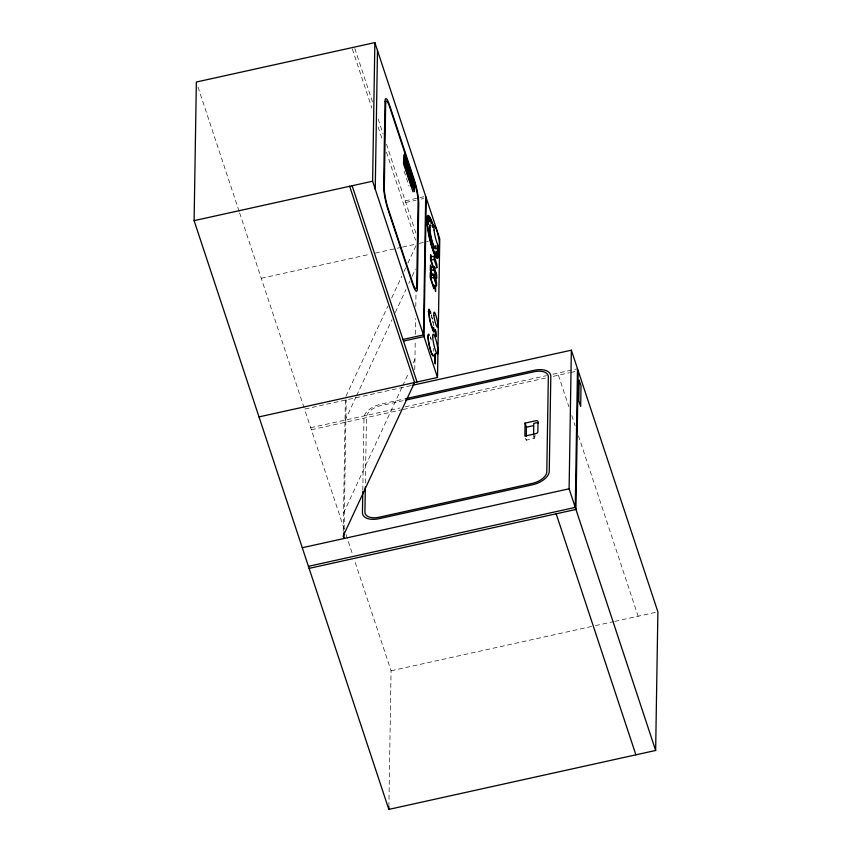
<?xml version="1.0" encoding="UTF-8"?>
<svg xmlns="http://www.w3.org/2000/svg" width="852" height="852" viewBox="0 0 852 852"><rect width="100%" height="100%" fill="white"/><g stroke="black" fill="none" stroke-linecap="round" stroke-linejoin="round"><path stroke-width="0.64" stroke-dasharray="4.26 3.19" d="M343.239 530.977L345.38 398.779M344.101 529.284L346.2 399.907M362.803 490.156L363.985 417.682A17.445 9.447 -18.3 0 1 380.972 404.136L404.338 398.97M365.391 482.999L366.456 417.182A14.963 8.105 -18.3 0 1 381.025 405.563L403.071 400.685M388.863 806.759L391.068 670.79L354.336 559.743M414.764 369.704L415.233 340.949M415.339 334.357L415.595 318.51M415.787 306.624L416 293.429M534.289 435.819L534.247 438.418L526.216 440.196L526.259 437.598M431.644 316.028L431.762 314.878M345.955 396.297L387.798 306.315M391.707 297.912L401.739 276.314M403.976 271.522L405.648 267.922M407.884 263.119L416.245 245.12M345.028 420.6L356.04 396.904M356.605 395.701L391.952 319.681M395.317 312.439L405.978 289.51M408.779 283.482L409.908 281.064M412.144 276.24L415.51 268.998M343.526 513L402.069 387.106M402.623 385.903L408.779 372.665M413.252 363.048L414.935 359.438M405.211 200.859L424.413 196.61M405.754 202.488L416 200.231M421.122 199.102L423.678 198.537M261.255 278.284L370.141 254.226M375.327 253.087L396.063 248.507M397.362 248.22L401.249 247.357M402.549 247.069L416.809 243.928M419.28 243.374L428.236 241.393M410.898 385.615L304.526 409.12L344.325 529.454M310.682 427.725L400.057 407.98M405.232 406.841L546.42 375.657M552.905 374.22L577.507 368.788M311.353 429.77L401.899 409.769M403.198 409.482L546.782 377.766M553.246 376.339L569.541 372.739M570.776 372.473L575.718 371.376M391.068 670.79L594.153 625.932M595.442 625.645L613.557 621.64M614.846 621.353L655.422 612.396M558.422 375.2L568.859 406.745M571.777 415.574L575.111 425.67M578.455 435.766L638.127 616.209M534.247 438.418L533.565 436.373L536.036 435.83A2.567 1.385 -18.3 0 0 537.271 435.361M525.535 438.152L526.216 440.196M404.114 171.103L409.067 186.098M354.794 48.383L372.707 102.57M378.128 118.95L383.123 134.073M386.457 144.148L416.404 234.705M352.313 48.926L371.877 108.055M378.118 126.927L382.271 139.504M386.435 152.082L415.552 240.147M198.015 87.064L239.21 211.605M239.625 212.862L304.111 407.863M345.997 534.502L352.675 554.695M431.304 314.984A9.223 1.438 77.5 0 1 432.528 319.276M433.04 321.63A9.223 1.438 77.5 0 1 433.689 325.954M431.708 317.157A7.689 1.203 77.5 0 1 432.209 318.999M432.656 320.959A7.689 1.203 77.5 0 1 433.008 322.887M430.367 336.87A11.268 1.757 77.5 0 1 431.144 339.053M433.359 348.362A11.268 1.757 77.5 0 1 433.764 351.28M430.207 337.115A10.245 1.597 77.5 0 1 431.261 340.023"/><path stroke-width="1.28" d="M412.198 385.338L571.362 350.183L657.893 611.853L655.646 750.463L388.821 809.4L194.107 220.647L196.354 82.026L374.859 42.6L439.76 238.848L437.513 377.468L259.008 416.894M344.059 531.925L343.952 538.528L343.154 536.11L414.562 382.537L349.65 186.279M362.782 491.476L362.441 512.553A17.445 9.447 -18.3 0 0 379.108 518.676L532.276 484.841A17.445 9.447 -18.3 0 0 549.263 471.294L550.807 376.414A17.445 9.447 -18.3 0 0 534.14 370.3L405.627 398.683M365.327 486.95L364.912 511.967A14.963 8.105 -18.3 0 0 379.215 517.207L532.223 483.414A14.963 8.105 -18.3 0 0 546.792 471.784L548.337 377.01A14.963 8.105 -18.3 0 0 534.034 371.76L405.658 400.12M437.513 377.468L372.612 181.21L374.859 42.6M375.242 189.187L377.489 50.577M388.821 809.4L388.863 806.759M404.136 163.989L404.242 157.737M411.974 185.619L412.027 182.104L405.009 160.868M412.347 186.173L412.4 182.424L405.051 160.208M413.891 182.104L413.784 188.345L405.616 163.659L405.722 157.418L413.891 182.104L412.4 182.424M425.702 196.333L423.455 334.942L402.964 339.469M426.245 197.962L423.987 336.583L403.507 341.109M430.739 278.157L430.792 274.908L433.881 274.227L436.586 282.406L436.533 285.654L433.444 286.336L430.739 278.157L433.828 277.475L433.881 274.227M432.411 275.249L430.867 270.574L430.92 267.326L434.009 266.644L436.714 274.823L436.661 278.072L434.595 278.529M433.348 267.123L431.037 260.105L431.091 256.857L434.179 256.175L436.874 264.354L436.831 267.603L433.743 268.284M436.661 278.072L433.956 269.892L434.009 266.644M436.831 267.603L434.126 259.423L434.179 256.175M433.987 285.005L433.924 288.764L430.217 277.582L430.303 272.565L431.538 276.293M434.935 285.825L435.553 291.618L435.649 285.367M435.021 280.819L435.052 278.316M435.734 280.361L435.777 277.858M435.809 275.356L435.851 272.853M434.776 354.059L434.648 361.908L435.319 363.953L435.489 353.484M525.077 423.114L524.864 436.107L535.365 433.785A2.567 1.385 -18.3 0 0 537.857 431.794L538.017 421.687A2.567 1.385 -18.3 0 0 535.567 420.792L525.077 423.114L526.419 427.203L526.28 436.299M533.586 435.074L533.778 423.38L536.249 422.837A2.567 1.385 -18.3 0 1 538.379 423.082M655.646 750.463L569.104 488.792L571.362 350.183M577.507 368.788L575.26 507.398L308.435 566.335M578.188 370.833L575.941 509.443L309.106 568.38M413.007 191.828L403.528 163.68L403.816 154.83M194.107 220.647L372.612 181.21M431.037 260.105L434.126 259.423M430.867 270.574L433.956 269.892M526.419 427.203L533.309 425.68M302.279 547.729L569.104 488.792M436.842 248.337L438.024 251.617M556.175 513.809L635.88 754.829M427.363 220.721L428.545 224.3M406.287 162.306L411.644 178.515M405.754 168.057L411.953 186.801M404.551 165.224L411.889 187.44M431.421 256.995L430.601 254.514L430.516 259.53L432.976 266.985M431.655 268.71L430.43 264.983L430.345 269.999L431.985 274.972M430.92 267.326L431.687 269.669M433.828 277.475L436.533 285.654M430.792 274.908L431.57 277.241M428.236 311.427L428.907 313.472M352.121 185.736L417.033 381.994M436.671 251.297L437.8 255.419M433.7 328.904L434.339 331.268M427.81 217.654L428.897 221.914M428.503 309.34L429.11 311.8M435.926 252.213L436.852 256.59M433.221 329.564L433.721 332.056M428.95 217.303L429.781 221.648M429.291 309.276L429.717 311.704M434.733 250.957L435.319 254.972M430.622 219.731L431.08 223.533M432.411 328.595L432.678 330.768M430.441 311.236L430.611 313.206M433.253 247.687L433.412 250.776M432.592 224.577L432.614 227.303M433.178 327.903A7.689 1.203 77.5 0 1 430.036 320.16A7.689 1.203 77.5 0 1 430.185 313.419M433.306 355.028A10.245 1.597 77.5 0 1 429.195 344.57A10.245 1.597 77.5 0 1 429.27 335.422M435.926 245.397A12.301 1.917 77.5 0 1 433.54 246.345A12.301 1.917 77.5 0 1 429.706 230.796A12.301 1.917 77.5 0 1 431.08 225.78M435.244 246.43A10.245 1.597 77.5 0 1 431.293 237.857A10.245 1.597 77.5 0 1 430.718 226.888M433.774 327.637A9.223 1.438 77.5 0 1 431.602 326.721A9.223 1.438 77.5 0 1 428.95 314.548A9.223 1.438 77.5 0 1 430.675 313.344M433.615 355.934A11.268 1.757 77.5 0 1 429.131 345.071A11.268 1.757 77.5 0 1 428.982 334.335M437.853 245.962A22.035 3.44 77.5 0 1 434.232 253.928A22.035 3.44 77.5 0 1 426.895 220.359A22.035 3.44 77.5 0 1 433.689 226.941M437.545 245.695A20.491 3.195 77.5 0 1 434.637 253.864A20.491 3.195 77.5 0 1 427.48 224.683L427.331 219.518A20.491 3.195 77.5 0 1 433.38 226.834M384.998 101.654L383.624 186.119A17.445 2.726 77.5 0 0 388.065 209.869L412.602 284.067A17.445 2.726 77.5 0 0 417.373 288.157L418.737 203.692A17.445 2.726 77.5 0 0 414.296 179.942L389.758 105.744A17.445 2.726 77.5 0 0 384.998 101.654M385.668 103.752L384.305 188.111A14.963 2.332 77.5 0 0 388.118 208.495L412.602 282.555A14.963 2.332 77.5 0 0 416.692 286.059L418.066 201.7A14.963 2.332 77.5 0 0 414.253 181.316L389.758 107.256A14.963 2.332 77.5 0 0 385.668 103.752M405.019 154.265L405.009 163.35L414.455 191.679L414.498 182.413L405.019 154.265M435.34 329.82L435.265 334.144L436.117 336.7L436.181 332.376L435.34 329.82M579.158 380.269L578.827 400.834L580.681 406.457L581.011 385.881L579.158 380.269M433.881 315.474A7.689 1.203 77.5 0 0 437.342 327.072A7.689 1.203 77.5 0 0 436.149 316.177A7.689 1.203 77.5 0 0 433.881 315.474M432.72 337.136A10.245 1.597 77.5 0 0 437.076 353.836A10.245 1.597 77.5 0 0 436.384 341.45A10.245 1.597 77.5 0 0 432.72 337.136M434.073 230.168A10.245 1.597 77.5 0 0 438.642 245.951A10.245 1.597 77.5 0 0 437.246 231.829A10.245 1.597 77.5 0 0 434.073 230.168"/></g></svg>
